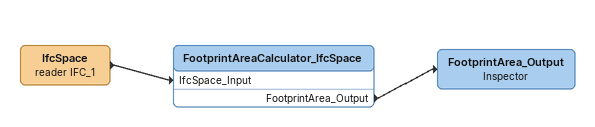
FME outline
IfcSpace (reader IFC_1)
    -> FootprintAreaCalculator_IfcSpace [IfcSpace_Input]
FootprintAreaCalculator_IfcSpace
    FootprintArea_Output -> FootprintArea_Output
FootprintArea_Output: Inspector
